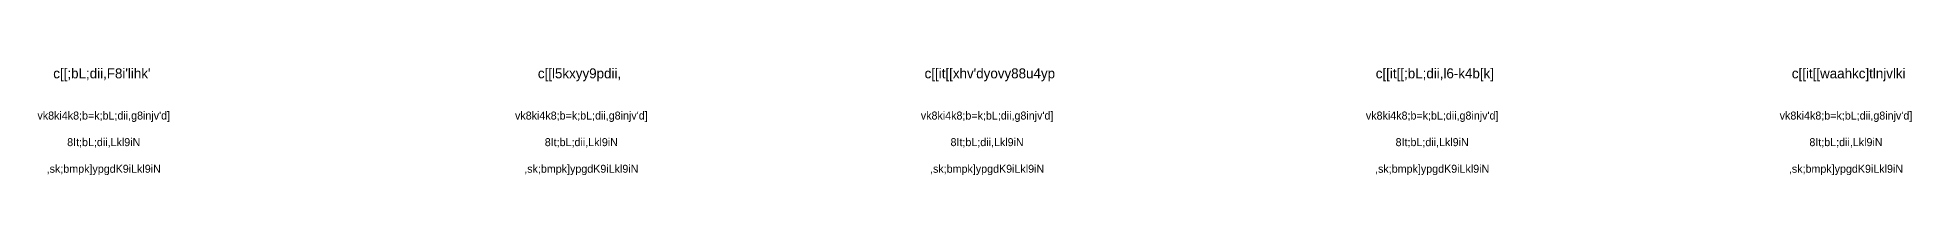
# Model space of a CAD drawing. Header units: millimetres. Extents: x -398 to 816, y -1 to 208.
# Drawn here: x -397.7 to -116.7, y 19.2 to 35.4 of the extents above; entities that cross this region are included whole.
import ezdxf
from ezdxf.enums import TextEntityAlignment as Align

# ---------------------------------------------------------------- set-up
doc = ezdxf.new("R2010")
doc.units = ezdxf.units.MM
doc.layers.add('TEXT', color=5, linetype='Continuous')
doc.styles.add('Thaiout2', font='thaiout2.shx')

msp = doc.modelspace()

# ---------------------------------------------------------------- texts
at = {"layer": 'TEXT', "style": 'Thaiout2'}
for s, height, p in [("c[[;bL;dii,F8i'lihk'", 1.5, (-388.069, 33.783)), ('c[[l5kxyy9pdii,', 1.5, (-316.451, 33.783)), ("c[[it[[xhv'dyovy88u4yp", 1.5, (-254.918, 33.783)), ('c[[it[[;bL;dii,l6-k4b[k]', 1.5, (-188.178, 33.783)), ('c[[it[[waahkc]tlnjvlki', 1.5, (-126.126, 33.783)), ("vk8ki4k8;b=k;bL;dii,g8injv'd]", 1.2, (-387.793, 27.59)), ("vk8ki4k8;b=k;bL;dii,g8injv'd]", 1.2, (-316.175, 27.59)), ("vk8ki4k8;b=k;bL;dii,g8injv'd]", 1.2, (-255.326, 27.59)), ("vk8ki4k8;b=k;bL;dii,g8injv'd]", 1.2, (-188.586, 27.59)), ("vk8ki4k8;b=k;bL;dii,g8injv'd]", 1.2, (-126.534, 27.59)), ('8It;bL;dii,Lkl9iN', 1.2, (-387.793, 23.59)), ('8It;bL;dii,Lkl9iN', 1.2, (-316.175, 23.59)), ('8It;bL;dii,Lkl9iN', 1.2, (-255.326, 23.59)), ('8It;bL;dii,Lkl9iN', 1.2, (-188.586, 23.59)), ('8It;bL;dii,Lkl9iN', 1.2, (-126.534, 23.59)), (',sk;bmpk]ypgdK9iLkl9iN', 1.2, (-387.793, 19.59)), (',sk;bmpk]ypgdK9iLkl9iN', 1.2, (-316.175, 19.59)), (',sk;bmpk]ypgdK9iLkl9iN', 1.2, (-255.326, 19.59)), (',sk;bmpk]ypgdK9iLkl9iN', 1.2, (-188.586, 19.59)), (',sk;bmpk]ypgdK9iLkl9iN', 1.2, (-126.534, 19.59))]:
    msp.add_text(s, height=height, dxfattribs=at).set_placement(p, align=Align.CENTER)

doc.saveas('drawing.dxf')
